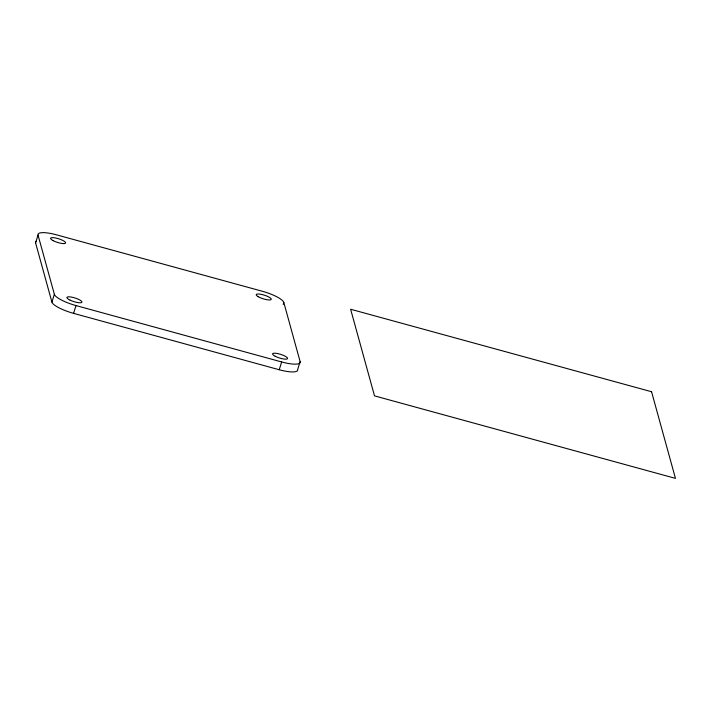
<?xml version="1.0" encoding="UTF-8"?>
<svg xmlns="http://www.w3.org/2000/svg" width="711" height="711" viewBox="0 0 711 711"><rect width="100%" height="100%" fill="white"/><g stroke="black" fill="none" stroke-linecap="round" stroke-linejoin="round"><path stroke-width="1.07" d="M35.586 242.895L38.038 235.11A21.046 5.093 17.5 0 1 56.516 234.834L262.155 291.208A21.046 5.093 17.5 0 1 283.813 302.477L300.131 361.677L297.678 369.462A21.046 5.093 17.5 0 1 279.21 369.738L73.562 313.364A21.046 5.093 17.5 0 1 51.912 302.095L35.586 242.895A21.046 5.093 17.5 0 1 36.501 241.1M51.912 302.095L54.365 294.301L38.038 235.11M73.562 313.364L76.024 305.579A21.046 5.093 17.5 0 1 54.365 294.301M283.2 304.432L283.813 302.477M279.21 369.738L281.663 361.952A21.046 5.093 17.5 0 0 300.131 361.677M76.024 305.579L281.663 361.952M651.56 391.734L350.621 309.241L374.51 395.867L675.45 478.37L651.56 391.734M258.262 296.736A7.892 1.911 17.5 0 0 270.98 299.687A7.892 1.911 17.5 0 0 262.004 294.523A7.892 1.911 17.5 0 0 258.262 296.736M53.209 240.682A7.892 1.911 17.5 0 0 65.528 243.162A7.892 1.911 17.5 0 0 55.582 237.981A7.892 1.911 17.5 0 0 53.209 240.682M70.167 300.193A7.892 1.911 17.5 0 0 81.952 302.175A7.892 1.911 17.5 0 0 71.162 297.038A7.892 1.911 17.5 0 0 70.167 300.193M275.175 356.247A7.892 1.911 17.5 0 0 287.493 358.726A7.892 1.911 17.5 0 0 277.548 353.554A7.892 1.911 17.5 0 0 275.175 356.247"/></g></svg>
